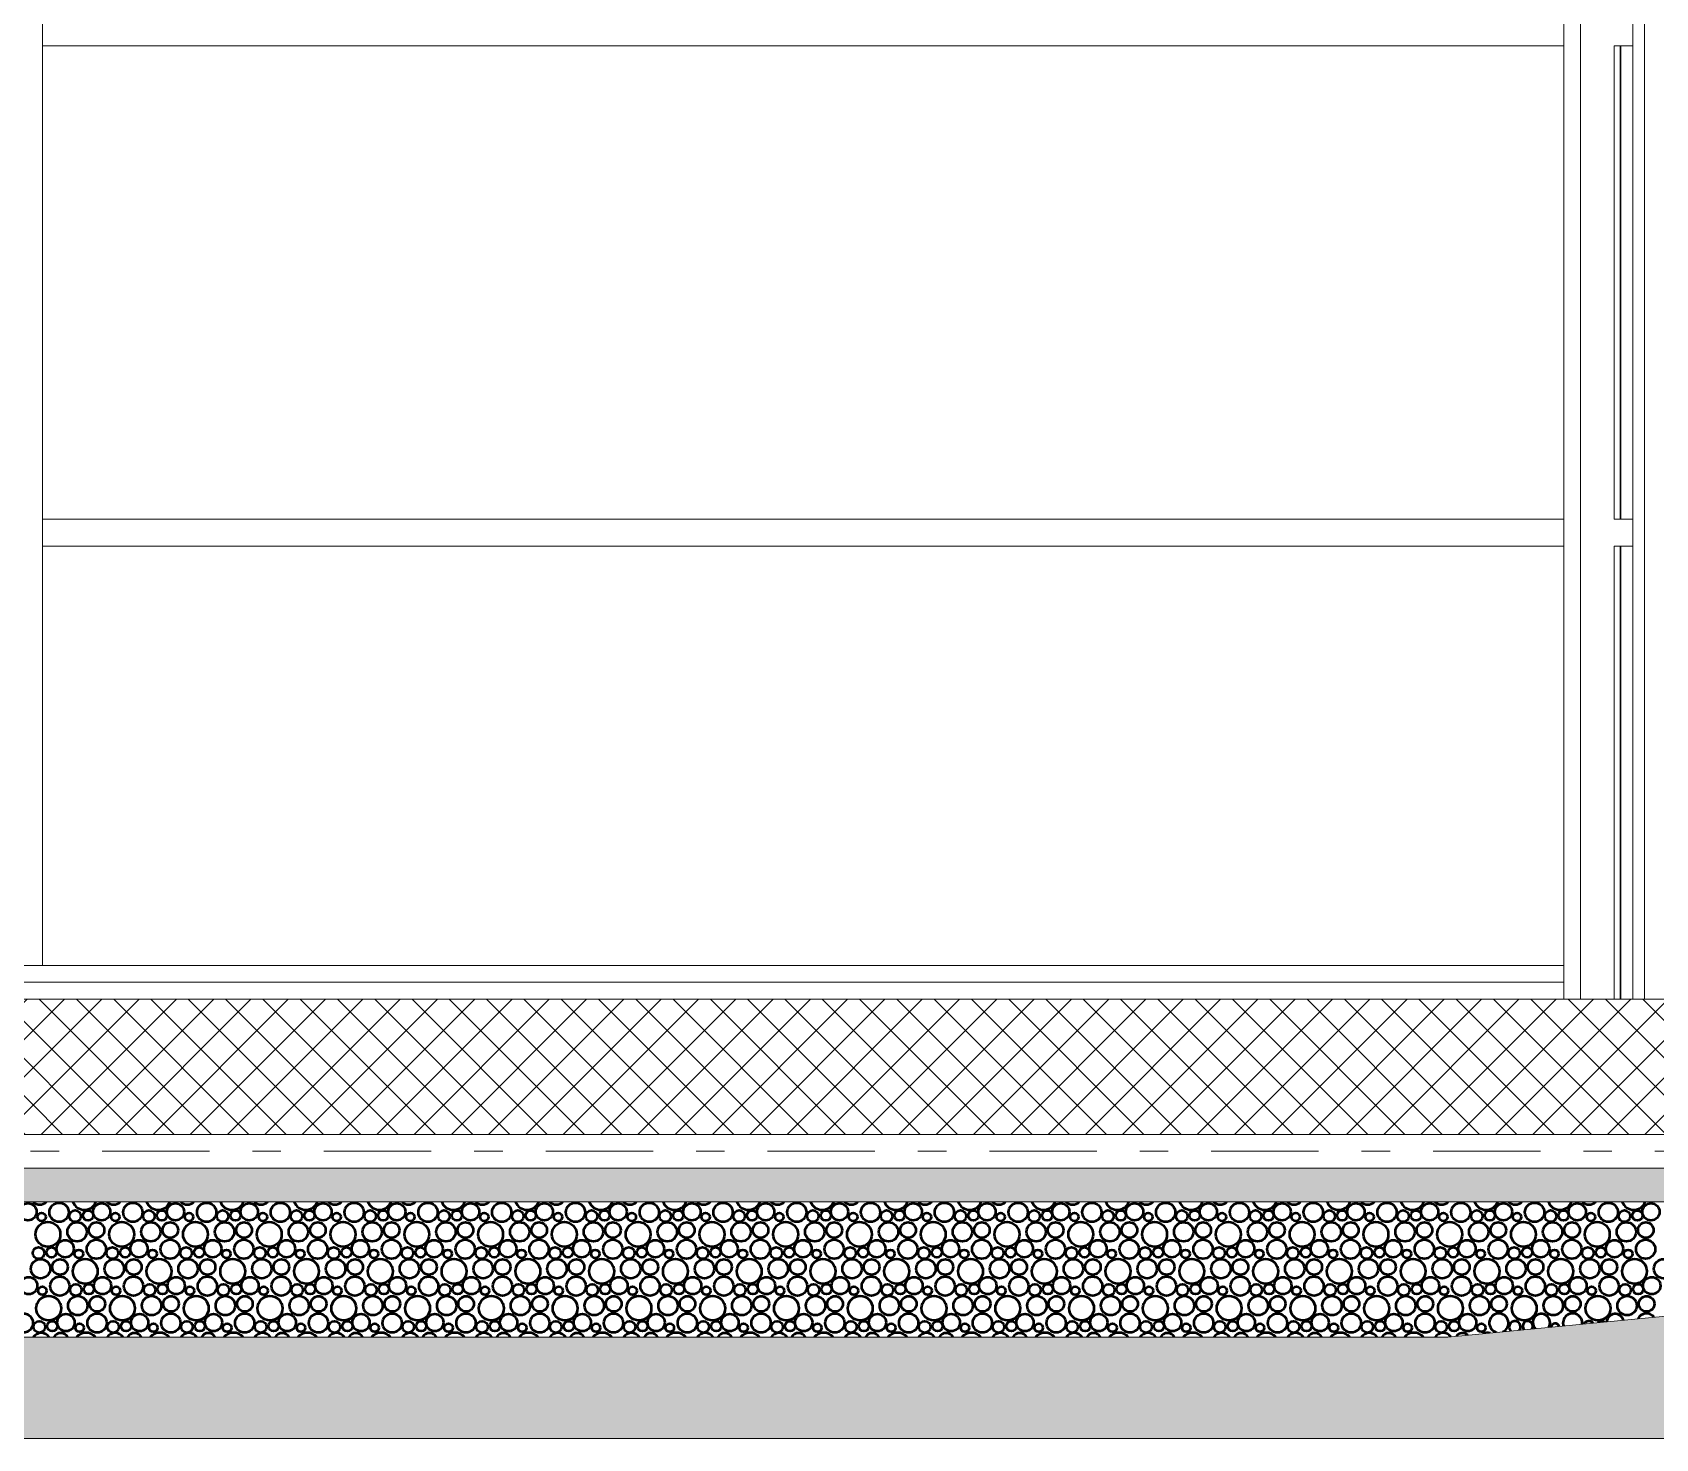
# Model space of a CAD drawing. Header units: millimetres. Extents: x 6658 to 67659, y -16872 to 26261.
# Drawn here: x 44342 to 49143, y -2200 to 1960 of the extents above; entities that cross this region are included whole.
import ezdxf

# ---------------------------------------------------------------- set-up
doc = ezdxf.new("R2010")
doc.units = ezdxf.units.MM
doc.header["$MEASUREMENT"] = 0
doc.linetypes.add('Double Dashed', pattern=[656.166644, 317.49999, -126.999993, 84.666667, -126.999993])
doc.linetypes.add('Wipeout_Contour', pattern=[1000, 0, -1000])
doc.layers.add('A - Prerjet', color=7, linetype='Continuous')
for name, color, linetype, lineweight in [('A - Prerjet_Pen_No__1', 7, 'Continuous', 5), ('A - Prerjet_Pen_No__101', 252, 'Continuous', 5), ('A - Prerjet_Pen_No__6', 5, 'Continuous', 5), ('A - Prerjet_Pen_No__7', 7, 'Continuous', 5)]:
    doc.layers.add(name, color=color, linetype=linetype, lineweight=lineweight)
for name, color, linetype, lineweight, true_color in [('A - Prerjet_Pen_No__102', 7, 'Continuous', 50, 0xcccccc), ('A - Prerjet_Pen_No__61', 7, 'Continuous', 5, 0x6a6a6a), ('A - Prerjet_Pen_No__82', 7, 'Continuous', 5, 0xaaaaaa)]:
    doc.layers.add(name, color=color, linetype=linetype, lineweight=lineweight, true_color=true_color)

# ---------------------------------------------------------------- blocks, each defined once
blk = doc.blocks.new('*X2')
at = {"layer": 'A - Prerjet_Pen_No__102', "color": 254, "linetype": 'Continuous', "lineweight": 50, "true_color": 0xcccccc}
for centre, radius in [((44328.7, -1529.3), 25.5), ((44369.1, -1544.5), 12.4), ((44420.8, -1530.6), 28.4), ((44468.2, -1542), 17.2), ((44506.5, -1539.9), 15), ((44546.9, -1529.3), 25.5), ((44587.3, -1544.5), 12.4), ((44639, -1530.6), 28.4), ((44686.4, -1542), 17.2), ((44724.7, -1539.9), 15), ((44765.1, -1529.3), 25.5), ((44805.5, -1544.5), 12.4), ((44857.2, -1530.6), 28.4), ((44904.6, -1542), 17.2), ((44942.9, -1539.9), 15), ((44983.3, -1529.3), 25.5), ((45023.8, -1544.5), 12.4), ((45075.4, -1530.6), 28.4), ((45122.9, -1542), 17.2), ((45161.1, -1539.9), 15), ((45201.6, -1529.3), 25.5), ((45242, -1544.5), 12.4), ((45293.7, -1530.6), 28.4), ((45341.1, -1542), 17.2), ((45379.4, -1539.9), 15), ((45419.8, -1529.3), 25.5), ((45460.2, -1544.5), 12.4), ((45511.9, -1530.6), 28.4), ((45559.3, -1542), 17.2), ((45597.6, -1539.9), 15), ((45638, -1529.3), 25.5), ((45678.4, -1544.5), 12.4), ((45730.1, -1530.6), 28.4), ((45777.5, -1542), 17.2), ((45815.8, -1539.9), 15), ((45856.2, -1529.3), 25.5), ((45896.7, -1544.5), 12.4), ((45948.3, -1530.6), 28.4), ((45995.8, -1542), 17.2), ((46034, -1539.9), 15), ((46074.5, -1529.3), 25.5), ((46114.9, -1544.5), 12.4), ((46166.6, -1530.6), 28.4), ((46214, -1542), 17.2), ((46252.3, -1539.9), 15), ((46292.7, -1529.3), 25.5), ((46333.1, -1544.5), 12.4), ((46384.8, -1530.6), 28.4), ((46432.2, -1542), 17.2), ((46470.5, -1539.9), 15), ((46510.9, -1529.3), 25.5), ((46551.3, -1544.5), 12.4), ((46603, -1530.6), 28.4), ((46650.4, -1542), 17.2), ((46688.7, -1539.9), 15), ((46729.1, -1529.3), 25.5), ((46769.6, -1544.5), 12.4), ((46821.2, -1530.6), 28.4), ((46868.6, -1542), 17.2), ((46906.9, -1539.9), 15), ((46947.4, -1529.3), 25.5), ((46987.8, -1544.5), 12.4), ((47039.5, -1530.6), 28.4), ((47086.9, -1542), 17.2), ((47125.2, -1539.9), 15), ((47165.6, -1529.3), 25.5), ((47206, -1544.5), 12.4), ((47257.7, -1530.6), 28.4), ((47305.1, -1542), 17.2), ((47343.4, -1539.9), 15), ((47383.8, -1529.3), 25.5), ((47424.2, -1544.5), 12.4), ((47475.9, -1530.6), 28.4), ((47523.3, -1542), 17.2), ((47561.6, -1539.9), 15), ((47602, -1529.3), 25.5), ((47642.5, -1544.5), 12.4), ((47694.1, -1530.6), 28.4), ((47741.5, -1542), 17.2), ((47779.8, -1539.9), 15), ((47820.3, -1529.3), 25.5), ((47860.7, -1544.5), 12.4), ((47912.4, -1530.6), 28.4), ((47959.8, -1542), 17.2), ((47998.1, -1539.9), 15), ((48038.5, -1529.3), 25.5), ((48078.9, -1544.5), 12.4), ((48130.6, -1530.6), 28.4), ((48178, -1542), 17.2), ((48216.3, -1539.9), 15), ((48256.7, -1529.3), 25.5), ((48297.1, -1544.5), 12.4), ((48348.8, -1530.6), 28.4), ((48396.2, -1542), 17.2), ((48434.5, -1539.9), 15), ((48474.9, -1529.3), 25.5), ((48515.4, -1544.5), 12.4), ((48567, -1530.6), 28.4), ((48614.4, -1542), 17.2), ((48652.7, -1539.9), 15), ((48693.2, -1529.3), 25.5), ((48733.6, -1544.5), 12.4), ((48785.3, -1530.6), 28.4), ((48832.7, -1542), 17.2), ((48871, -1539.9), 15), ((48911.4, -1529.3), 25.5), ((48951.8, -1544.5), 12.4), ((49003.5, -1530.6), 28.4), ((49050.9, -1542), 17.2), ((49089.2, -1539.9), 15), ((49129.6, -1529.3), 25.5), ((44387.8, -1595.9), 36.7), ((44474, -1588.5), 28.6), ((44531.6, -1583.2), 23), ((44606.1, -1595.9), 36.7), ((44692.2, -1588.5), 28.6), ((44749.8, -1583.2), 23), ((44824.3, -1595.9), 36.7), ((44910.4, -1588.5), 28.6), ((44968, -1583.2), 23), ((45042.5, -1595.9), 36.7), ((45128.6, -1588.5), 28.6), ((45186.3, -1583.2), 23), ((45260.7, -1595.9), 36.7), ((45346.9, -1588.5), 28.6), ((45404.5, -1583.2), 23), ((45479, -1595.9), 36.7), ((45565.1, -1588.5), 28.6), ((45622.7, -1583.2), 23), ((45697.2, -1595.9), 36.7), ((45783.3, -1588.5), 28.6), ((45840.9, -1583.2), 23), ((45915.4, -1595.9), 36.7), ((46001.5, -1588.5), 28.6), ((46059.2, -1583.2), 23), ((46133.6, -1595.9), 36.7), ((46219.8, -1588.5), 28.6), ((46277.4, -1583.2), 23), ((46351.9, -1595.9), 36.7), ((46438, -1588.5), 28.6), ((46495.6, -1583.2), 23), ((46570.1, -1595.9), 36.7), ((46656.2, -1588.5), 28.6), ((46713.8, -1583.2), 23), ((46788.3, -1595.9), 36.7), ((46874.4, -1588.5), 28.6), ((46932.1, -1583.2), 23), ((47006.5, -1595.9), 36.7), ((47092.7, -1588.5), 28.6), ((47150.3, -1583.2), 23), ((47224.8, -1595.9), 36.7), ((47310.9, -1588.5), 28.6), ((47368.5, -1583.2), 23), ((47443, -1595.9), 36.7), ((47529.1, -1588.5), 28.6), ((47586.7, -1583.2), 23), ((47661.2, -1595.9), 36.7), ((47747.3, -1588.5), 28.6), ((47805, -1583.2), 23), ((47879.4, -1595.9), 36.7), ((47965.6, -1588.5), 28.6), ((48023.2, -1583.2), 23), ((48097.7, -1595.9), 36.7), ((48183.8, -1588.5), 28.6), ((48241.4, -1583.2), 23), ((48315.9, -1595.9), 36.7), ((48402, -1588.5), 28.6), ((48459.6, -1583.2), 23), ((48534.1, -1595.9), 36.7), ((48620.2, -1588.5), 28.6), ((48677.9, -1583.2), 23), ((48752.3, -1595.9), 36.7), ((48838.5, -1588.5), 28.6), ((48896.1, -1583.2), 23), ((48970.6, -1595.9), 36.7), ((49056.7, -1588.5), 28.6), ((49114.3, -1583.2), 23), ((44438.9, -1638.5), 25.5), ((44531, -1639.8), 28.4), ((44657.1, -1638.5), 25.5), ((44749.2, -1639.8), 28.4), ((44875.3, -1638.5), 25.5), ((44967.4, -1639.8), 28.4), ((45093.6, -1638.5), 25.5), ((45185.7, -1639.8), 28.4), ((45311.8, -1638.5), 25.5), ((45403.9, -1639.8), 28.4), ((45530, -1638.5), 25.5), ((45622.1, -1639.8), 28.4), ((45748.2, -1638.5), 25.5), ((45840.3, -1639.8), 28.4), ((45966.5, -1638.5), 25.5), ((46058.6, -1639.8), 28.4), ((46184.7, -1638.5), 25.5), ((46276.8, -1639.8), 28.4), ((46402.9, -1638.5), 25.5), ((46495, -1639.8), 28.4), ((46621.1, -1638.5), 25.5), ((46713.2, -1639.8), 28.4), ((46839.4, -1638.5), 25.5), ((46931.5, -1639.8), 28.4), ((47057.6, -1638.5), 25.5), ((47149.7, -1639.8), 28.4), ((47275.8, -1638.5), 25.5), ((47367.9, -1639.8), 28.4), ((47494, -1638.5), 25.5), ((47586.1, -1639.8), 28.4), ((47712.3, -1638.5), 25.5), ((47804.4, -1639.8), 28.4), ((47930.5, -1638.5), 25.5), ((48022.6, -1639.8), 28.4), ((48148.7, -1638.5), 25.5), ((48240.8, -1639.8), 28.4), ((48366.9, -1638.5), 25.5), ((48459, -1639.8), 28.4), ((48585.2, -1638.5), 25.5), ((48677.3, -1639.8), 28.4), ((48803.4, -1638.5), 25.5), ((48895.5, -1639.8), 28.4), ((49021.6, -1638.5), 25.5), ((49113.7, -1639.8), 28.4), ((44366, -1697.6), 28.6), ((44360.2, -1651.2), 17.2), ((44398.5, -1649.1), 15), ((44423.6, -1692.4), 23), ((44498.1, -1705.1), 36.7), ((44479.3, -1653.7), 12.4), ((44584.2, -1697.6), 28.6), ((44578.4, -1651.2), 17.2), ((44616.7, -1649.1), 15), ((44641.8, -1692.4), 23), ((44716.3, -1705.1), 36.7), ((44697.5, -1653.7), 12.4), ((44802.4, -1697.6), 28.6), ((44796.6, -1651.2), 17.2), ((44834.9, -1649.1), 15), ((44860, -1692.4), 23), ((44934.5, -1705.1), 36.7), ((44915.8, -1653.7), 12.4), ((45020.6, -1697.6), 28.6), ((45014.9, -1651.2), 17.2), ((45053.1, -1649.1), 15), ((45078.3, -1692.4), 23), ((45152.7, -1705.1), 36.7), ((45134, -1653.7), 12.4), ((45238.9, -1697.6), 28.6), ((45233.1, -1651.2), 17.2), ((45271.4, -1649.1), 15), ((45296.5, -1692.4), 23), ((45371, -1705.1), 36.7), ((45352.2, -1653.7), 12.4), ((45457.1, -1697.6), 28.6), ((45451.3, -1651.2), 17.2), ((45489.6, -1649.1), 15), ((45514.7, -1692.4), 23), ((45589.2, -1705.1), 36.7), ((45570.4, -1653.7), 12.4), ((45675.3, -1697.6), 28.6), ((45669.5, -1651.2), 17.2), ((45707.8, -1649.1), 15), ((45732.9, -1692.4), 23), ((45807.4, -1705.1), 36.7), ((45788.7, -1653.7), 12.4), ((45893.5, -1697.6), 28.6), ((45887.8, -1651.2), 17.2), ((45926, -1649.1), 15), ((45951.2, -1692.4), 23), ((46025.6, -1705.1), 36.7), ((46006.9, -1653.7), 12.4), ((46111.8, -1697.6), 28.6), ((46106, -1651.2), 17.2), ((46144.3, -1649.1), 15), ((46169.4, -1692.4), 23), ((46243.9, -1705.1), 36.7), ((46225.1, -1653.7), 12.4), ((46330, -1697.6), 28.6), ((46324.2, -1651.2), 17.2), ((46362.5, -1649.1), 15), ((46387.6, -1692.4), 23), ((46462.1, -1705.1), 36.7), ((46443.3, -1653.7), 12.4), ((46548.2, -1697.6), 28.6), ((46542.4, -1651.2), 17.2), ((46580.7, -1649.1), 15), ((46605.8, -1692.4), 23), ((46680.3, -1705.1), 36.7), ((46661.6, -1653.7), 12.4), ((46766.4, -1697.6), 28.6), ((46760.6, -1651.2), 17.2), ((46798.9, -1649.1), 15), ((46824.1, -1692.4), 23), ((46898.5, -1705.1), 36.7), ((46879.8, -1653.7), 12.4), ((46984.7, -1697.6), 28.6), ((46978.9, -1651.2), 17.2), ((47017.2, -1649.1), 15), ((47042.3, -1692.4), 23), ((47116.8, -1705.1), 36.7), ((47098, -1653.7), 12.4), ((47202.9, -1697.6), 28.6), ((47197.1, -1651.2), 17.2), ((47235.4, -1649.1), 15), ((47260.5, -1692.4), 23), ((47335, -1705.1), 36.7), ((47316.2, -1653.7), 12.4), ((47421.1, -1697.6), 28.6), ((47415.3, -1651.2), 17.2), ((47453.6, -1649.1), 15), ((47478.7, -1692.4), 23), ((47553.2, -1705.1), 36.7), ((47534.5, -1653.7), 12.4), ((47639.3, -1697.6), 28.6), ((47633.5, -1651.2), 17.2), ((47671.8, -1649.1), 15), ((47697, -1692.4), 23), ((47771.4, -1705.1), 36.7), ((47752.7, -1653.7), 12.4), ((47857.6, -1697.6), 28.6), ((47851.8, -1651.2), 17.2), ((47890.1, -1649.1), 15), ((47915.2, -1692.4), 23), ((47989.7, -1705.1), 36.7), ((47970.9, -1653.7), 12.4), ((48075.8, -1697.6), 28.6), ((48070, -1651.2), 17.2), ((48108.3, -1649.1), 15), ((48133.4, -1692.4), 23), ((48207.9, -1705.1), 36.7), ((48189.1, -1653.7), 12.4), ((48294, -1697.6), 28.6), ((48288.2, -1651.2), 17.2), ((48326.5, -1649.1), 15), ((48351.6, -1692.4), 23), ((48426.1, -1705.1), 36.7), ((48407.4, -1653.7), 12.4), ((48512.2, -1697.6), 28.6), ((48506.4, -1651.2), 17.2), ((48544.7, -1649.1), 15), ((48569.9, -1692.4), 23), ((48644.3, -1705.1), 36.7), ((48625.6, -1653.7), 12.4), ((48730.5, -1697.6), 28.6), ((48724.7, -1651.2), 17.2), ((48763, -1649.1), 15), ((48788.1, -1692.4), 23), ((48862.6, -1705.1), 36.7), ((48843.8, -1653.7), 12.4), ((48948.7, -1697.6), 28.6), ((48942.9, -1651.2), 17.2), ((48981.2, -1649.1), 15), ((49006.3, -1692.4), 23), ((49080.8, -1705.1), 36.7), ((49062, -1653.7), 12.4), ((49166.9, -1697.6), 28.6), ((44330.9, -1747.7), 25.5), ((44423, -1749), 28.4), ((44549.1, -1747.7), 25.5), ((44641.2, -1749), 28.4), ((44767.3, -1747.7), 25.5), ((44859.4, -1749), 28.4), ((44985.6, -1747.7), 25.5), ((45077.7, -1749), 28.4), ((45203.8, -1747.7), 25.5), ((45295.9, -1749), 28.4), ((45422, -1747.7), 25.5), ((45514.1, -1749), 28.4), ((45640.2, -1747.7), 25.5), ((45732.3, -1749), 28.4), ((45858.5, -1747.7), 25.5), ((45950.6, -1749), 28.4), ((46076.7, -1747.7), 25.5), ((46168.8, -1749), 28.4), ((46294.9, -1747.7), 25.5), ((46387, -1749), 28.4), ((46513.1, -1747.7), 25.5), ((46605.2, -1749), 28.4), ((46731.4, -1747.7), 25.5), ((46823.5, -1749), 28.4), ((46949.6, -1747.7), 25.5), ((47041.7, -1749), 28.4), ((47167.8, -1747.7), 25.5), ((47259.9, -1749), 28.4), ((47386, -1747.7), 25.5), ((47478.1, -1749), 28.4), ((47604.3, -1747.7), 25.5), ((47696.4, -1749), 28.4), ((47822.5, -1747.7), 25.5), ((47914.6, -1749), 28.4), ((48040.7, -1747.7), 25.5), ((48132.8, -1749), 28.4), ((48258.9, -1747.7), 25.5), ((48351, -1749), 28.4), ((48477.2, -1747.7), 25.5), ((48569.3, -1749), 28.4), ((48695.4, -1747.7), 25.5), ((48787.5, -1749), 28.4), ((48913.6, -1747.7), 25.5), ((49005.7, -1749), 28.4), ((49131.8, -1747.7), 25.5), ((44371.3, -1762.9), 12.4), ((44470.4, -1760.4), 17.2), ((44508.7, -1758.3), 15), ((44589.5, -1762.9), 12.4), ((44688.6, -1760.4), 17.2), ((44726.9, -1758.3), 15), ((44807.8, -1762.9), 12.4), ((44906.9, -1760.4), 17.2), ((44945.1, -1758.3), 15), ((45026, -1762.9), 12.4), ((45125.1, -1760.4), 17.2), ((45163.4, -1758.3), 15), ((45244.2, -1762.9), 12.4), ((45343.3, -1760.4), 17.2), ((45381.6, -1758.3), 15), ((45462.4, -1762.9), 12.4), ((45561.5, -1760.4), 17.2), ((45599.8, -1758.3), 15), ((45680.7, -1762.9), 12.4), ((45779.8, -1760.4), 17.2), ((45818, -1758.3), 15), ((45898.9, -1762.9), 12.4), ((45998, -1760.4), 17.2), ((46036.3, -1758.3), 15), ((46117.1, -1762.9), 12.4), ((46216.2, -1760.4), 17.2), ((46254.5, -1758.3), 15), ((46335.3, -1762.9), 12.4), ((46434.4, -1760.4), 17.2), ((46472.7, -1758.3), 15), ((46553.6, -1762.9), 12.4), ((46652.6, -1760.4), 17.2), ((46690.9, -1758.3), 15), ((46771.8, -1762.9), 12.4), ((46870.9, -1760.4), 17.2), ((46909.2, -1758.3), 15), ((46990, -1762.9), 12.4), ((47089.1, -1760.4), 17.2), ((47127.4, -1758.3), 15), ((47208.2, -1762.9), 12.4), ((47307.3, -1760.4), 17.2), ((47345.6, -1758.3), 15), ((47426.5, -1762.9), 12.4), ((47525.5, -1760.4), 17.2), ((47563.8, -1758.3), 15), ((47644.7, -1762.9), 12.4), ((47743.8, -1760.4), 17.2), ((47782.1, -1758.3), 15), ((47862.9, -1762.9), 12.4), ((47962, -1760.4), 17.2), ((48000.3, -1758.3), 15), ((48081.1, -1762.9), 12.4), ((48180.2, -1760.4), 17.2), ((48218.5, -1758.3), 15), ((48299.4, -1762.9), 12.4), ((48398.4, -1760.4), 17.2), ((48436.7, -1758.3), 15), ((48517.6, -1762.9), 12.4), ((48616.7, -1760.4), 17.2), ((48655, -1758.3), 15), ((48735.8, -1762.9), 12.4), ((48834.9, -1760.4), 17.2), ((48873.2, -1758.3), 15), ((48954, -1762.9), 12.4), ((49053.1, -1760.4), 17.2), ((49091.4, -1758.3), 15), ((44390.1, -1814.3), 36.7), ((44476.2, -1806.8), 28.6), ((44533.8, -1801.6), 23), ((44608.3, -1814.3), 36.7), ((44694.4, -1806.8), 28.6), ((44752, -1801.6), 23), ((44826.5, -1814.3), 36.7), ((44912.6, -1806.8), 28.6), ((44970.3, -1801.6), 23), ((45044.7, -1814.3), 36.7), ((45130.9, -1806.8), 28.6), ((45188.5, -1801.6), 23), ((45263, -1814.3), 36.7), ((45349.1, -1806.8), 28.6), ((45406.7, -1801.6), 23), ((45481.2, -1814.3), 36.7), ((45567.3, -1806.8), 28.6), ((45624.9, -1801.6), 23), ((45699.4, -1814.3), 36.7), ((45785.5, -1806.8), 28.6), ((45843.2, -1801.6), 23), ((45917.6, -1814.3), 36.7), ((46003.8, -1806.8), 28.6), ((46061.4, -1801.6), 23), ((46135.9, -1814.3), 36.7), ((46222, -1806.8), 28.6), ((46279.6, -1801.6), 23), ((46354.1, -1814.3), 36.7), ((46440.2, -1806.8), 28.6), ((46497.8, -1801.6), 23), ((46572.3, -1814.3), 36.7), ((46658.4, -1806.8), 28.6), ((46716.1, -1801.6), 23), ((46790.5, -1814.3), 36.7), ((46876.7, -1806.8), 28.6), ((46934.3, -1801.6), 23), ((47008.8, -1814.3), 36.7), ((47094.9, -1806.8), 28.6), ((47152.5, -1801.6), 23), ((47227, -1814.3), 36.7), ((47313.1, -1806.8), 28.6), ((47370.7, -1801.6), 23), ((47445.2, -1814.3), 36.7), ((47531.3, -1806.8), 28.6), ((47589, -1801.6), 23), ((47663.4, -1814.3), 36.7), ((47749.6, -1806.8), 28.6), ((47807.2, -1801.6), 23), ((47881.7, -1814.3), 36.7), ((47967.8, -1806.8), 28.6), ((48025.4, -1801.6), 23), ((48099.9, -1814.3), 36.7), ((48186, -1806.8), 28.6), ((48243.6, -1801.6), 23), ((48318.1, -1814.3), 36.7), ((48404.2, -1806.8), 28.6), ((48461.9, -1801.6), 23), ((48536.3, -1814.3), 36.7), ((48622.5, -1806.8), 28.6), ((48680.1, -1801.6), 23), ((48754.6, -1814.3), 36.7), ((48840.7, -1806.8), 28.6), ((48898.3, -1801.6), 23), ((48972.8, -1814.3), 36.7), ((49058.9, -1806.8), 28.6), ((49116.5, -1801.6), 23), ((44315, -1858.2), 28.4), ((44362.4, -1869.6), 17.2), ((44400.7, -1867.5), 15), ((44441.1, -1856.9), 25.5), ((44481.5, -1872.1), 12.4), ((44533.2, -1858.2), 28.4), ((44580.6, -1869.6), 17.2), ((44618.9, -1867.5), 15), ((44659.3, -1856.9), 25.5), ((44699.8, -1872.1), 12.4), ((44751.4, -1858.2), 28.4), ((44798.9, -1869.6), 17.2), ((44837.1, -1867.5), 15), ((44877.6, -1856.9), 25.5), ((44918, -1872.1), 12.4), ((44969.7, -1858.2), 28.4), ((45017.1, -1869.6), 17.2), ((45055.4, -1867.5), 15), ((45095.8, -1856.9), 25.5), ((45136.2, -1872.1), 12.4), ((45187.9, -1858.2), 28.4), ((45235.3, -1869.6), 17.2), ((45273.6, -1867.5), 15), ((45314, -1856.9), 25.5), ((45354.4, -1872.1), 12.4), ((45406.1, -1858.2), 28.4), ((45453.5, -1869.6), 17.2), ((45491.8, -1867.5), 15), ((45532.2, -1856.9), 25.5), ((45572.7, -1872.1), 12.4), ((45624.3, -1858.2), 28.4), ((45671.8, -1869.6), 17.2), ((45710, -1867.5), 15), ((45750.5, -1856.9), 25.5), ((45790.9, -1872.1), 12.4), ((45842.6, -1858.2), 28.4), ((45890, -1869.6), 17.2), ((45928.3, -1867.5), 15), ((45968.7, -1856.9), 25.5), ((46009.1, -1872.1), 12.4), ((46060.8, -1858.2), 28.4), ((46108.2, -1869.6), 17.2), ((46146.5, -1867.5), 15), ((46186.9, -1856.9), 25.5), ((46227.3, -1872.1), 12.4), ((46279, -1858.2), 28.4), ((46326.4, -1869.6), 17.2), ((46364.7, -1867.5), 15), ((46405.1, -1856.9), 25.5), ((46445.6, -1872.1), 12.4), ((46497.2, -1858.2), 28.4), ((46544.6, -1869.6), 17.2), ((46582.9, -1867.5), 15), ((46623.4, -1856.9), 25.5), ((46663.8, -1872.1), 12.4), ((46715.5, -1858.2), 28.4), ((46762.9, -1869.6), 17.2), ((46801.2, -1867.5), 15), ((46841.6, -1856.9), 25.5), ((46882, -1872.1), 12.4), ((46933.7, -1858.2), 28.4), ((46981.1, -1869.6), 17.2), ((47019.4, -1867.5), 15), ((47059.8, -1856.9), 25.5), ((47100.2, -1872.1), 12.4), ((47151.9, -1858.2), 28.4), ((47199.3, -1869.6), 17.2), ((47237.6, -1867.5), 15), ((47278, -1856.9), 25.5), ((47318.5, -1872.1), 12.4), ((47370.1, -1858.2), 28.4), ((47417.5, -1869.6), 17.2), ((47455.8, -1867.5), 15), ((47496.3, -1856.9), 25.5), ((47536.7, -1872.1), 12.4), ((47588.4, -1858.2), 28.4), ((47635.8, -1869.6), 17.2), ((47674.1, -1867.5), 15), ((47714.5, -1856.9), 25.5), ((47754.9, -1872.1), 12.4), ((47806.6, -1858.2), 28.4), ((47854, -1869.6), 17.2), ((47892.3, -1867.5), 15), ((47932.7, -1856.9), 25.5), ((47973.1, -1872.1), 12.4), ((48024.8, -1858.2), 28.4), ((48072.2, -1869.6), 17.2), ((48110.5, -1867.5), 15), ((48150.9, -1856.9), 25.5), ((48191.4, -1872.1), 12.4), ((48243, -1858.2), 28.4), ((48290.4, -1869.6), 17.2), ((48328.7, -1867.5), 15), ((48369.2, -1856.9), 25.5), ((48409.6, -1872.1), 12.4), ((48461.3, -1858.2), 28.4), ((48508.7, -1869.6), 17.2), ((48547, -1867.5), 15), ((48587.4, -1856.9), 25.5), ((48627.8, -1872.1), 12.4)]:
    blk.add_circle(centre, radius, dxfattribs=at)
for centre, radius, start, end in [((44363.8, -1479.3), 28.6, 226.4535, 313.5465), ((44495.8, -1486.7), 36.7, 201.1845, 338.8155), ((44582, -1479.3), 28.6, 226.4535, 313.5465), ((44714.1, -1486.7), 36.7, 201.1845, 338.8155), ((44800.2, -1479.3), 28.6, 226.4535, 313.5465), ((44932.3, -1486.7), 36.7, 201.1845, 338.8155), ((45018.4, -1479.3), 28.6, 226.4535, 313.5465), ((45150.5, -1486.7), 36.7, 201.1845, 338.8155), ((45236.6, -1479.3), 28.6, 226.4535, 313.5465), ((45368.7, -1486.7), 36.7, 201.1845, 338.8155), ((45454.9, -1479.3), 28.6, 226.4535, 313.5465), ((45587, -1486.7), 36.7, 201.1845, 338.8155), ((45673.1, -1479.3), 28.6, 226.4535, 313.5465), ((45805.2, -1486.7), 36.7, 201.1845, 338.8155), ((45891.3, -1479.3), 28.6, 226.4535, 313.5465), ((46023.4, -1486.7), 36.7, 201.1845, 338.8155), ((46109.5, -1479.3), 28.6, 226.4535, 313.5465), ((46241.6, -1486.7), 36.7, 201.1845, 338.8155), ((46327.8, -1479.3), 28.6, 226.4535, 313.5465), ((46459.9, -1486.7), 36.7, 201.1845, 338.8155), ((46546, -1479.3), 28.6, 226.4535, 313.5465), ((46678.1, -1486.7), 36.7, 201.1845, 338.8155), ((46764.2, -1479.3), 28.6, 226.4535, 313.5465), ((46896.3, -1486.7), 36.7, 201.1845, 338.8155), ((46982.4, -1479.3), 28.6, 226.4535, 313.5465), ((47114.5, -1486.7), 36.7, 201.1845, 338.8155), ((47200.7, -1479.3), 28.6, 226.4535, 313.5465), ((47332.8, -1486.7), 36.7, 201.1845, 338.8155), ((47418.9, -1479.3), 28.6, 226.4535, 313.5465), ((47551, -1486.7), 36.7, 201.1845, 338.8155), ((47637.1, -1479.3), 28.6, 226.4535, 313.5465), ((47769.2, -1486.7), 36.7, 201.1845, 338.8155), ((47855.3, -1479.3), 28.6, 226.4535, 313.5465), ((47987.4, -1486.7), 36.7, 201.1845, 338.8155), ((48073.6, -1479.3), 28.6, 226.4535, 313.5465), ((48205.7, -1486.7), 36.7, 201.1845, 338.8155), ((48291.8, -1479.3), 28.6, 226.4535, 313.5465), ((48423.9, -1486.7), 36.7, 201.1845, 338.8155), ((48510, -1479.3), 28.6, 226.4535, 313.5465), ((48642.1, -1486.7), 36.7, 201.1845, 338.8155), ((48728.2, -1479.3), 28.6, 226.4535, 313.5465), ((48860.3, -1486.7), 36.7, 201.1845, 338.8155), ((48946.5, -1479.3), 28.6, 226.4535, 313.5465), ((49078.6, -1486.7), 36.7, 201.1845, 338.8155), ((48679.5, -1858.2), 28.4, 292.1091, 258.8976), ((48726.9, -1869.6), 17.2, 324.5541, 226.4527), ((48765.2, -1867.5), 15, 325.4204, 225.5864), ((48805.6, -1856.9), 25.5, 325.5386, 225.4682), ((48846, -1872.1), 12.4, 17.886, 173.1208), ((48897.7, -1858.2), 28.4, 352.7363, 198.2705), ((48945.1, -1869.6), 17.2, 39.8865, 151.1203), ((48983.4, -1867.5), 15, 53.8559, 137.1509), ((49023.8, -1856.9), 25.5, 15.723, 175.2837), ((49115.9, -1858.2), 28.4, 36.5889, 154.4179), ((44368.2, -1916), 28.6, 34.0917, 145.9083), ((44425.8, -1910.8), 23, 27.8564, 152.1436), ((44500.3, -1923.5), 36.7, 39.8179, 140.1821), ((44586.4, -1916), 28.6, 34.0917, 145.9083), ((44644, -1910.8), 23, 27.8564, 152.1436), ((44718.5, -1923.5), 36.7, 39.8179, 140.1821), ((44804.6, -1916), 28.6, 34.0917, 145.9083), ((44862.3, -1910.8), 23, 27.8564, 152.1436), ((44936.7, -1923.5), 36.7, 39.8179, 140.1821), ((45022.9, -1916), 28.6, 34.0917, 145.9083), ((45080.5, -1910.8), 23, 27.8564, 152.1436), ((45155, -1923.5), 36.7, 39.8179, 140.1821), ((45241.1, -1916), 28.6, 34.0917, 145.9083), ((45298.7, -1910.8), 23, 27.8564, 152.1436), ((45373.2, -1923.5), 36.7, 39.8179, 140.1821), ((45459.3, -1916), 28.6, 34.0917, 145.9083), ((45516.9, -1910.8), 23, 27.8564, 152.1436), ((45591.4, -1923.5), 36.7, 39.8179, 140.1821), ((45677.5, -1916), 28.6, 34.0917, 145.9083), ((45735.2, -1910.8), 23, 27.8564, 152.1436), ((45809.6, -1923.5), 36.7, 39.8179, 140.1821), ((45895.8, -1916), 28.6, 34.0917, 145.9083), ((45953.4, -1910.8), 23, 27.8564, 152.1436), ((46027.9, -1923.5), 36.7, 39.8179, 140.1821), ((46114, -1916), 28.6, 34.0917, 145.9083), ((46171.6, -1910.8), 23, 27.8564, 152.1436), ((46246.1, -1923.5), 36.7, 39.8179, 140.1821), ((46332.2, -1916), 28.6, 34.0917, 145.9083), ((46389.8, -1910.8), 23, 27.8564, 152.1436), ((46464.3, -1923.5), 36.7, 39.8179, 140.1821), ((46550.4, -1916), 28.6, 34.0917, 145.9083), ((46608.1, -1910.8), 23, 27.8564, 152.1436), ((46682.5, -1923.5), 36.7, 39.8179, 140.1821), ((46768.7, -1916), 28.6, 34.0917, 145.9083), ((46826.3, -1910.8), 23, 27.8564, 152.1436), ((46900.8, -1923.5), 36.7, 39.8179, 140.1821), ((46986.9, -1916), 28.6, 34.0917, 145.9083), ((47044.5, -1910.8), 23, 27.8564, 152.1436), ((47119, -1923.5), 36.7, 39.8179, 140.1821), ((47205.1, -1916), 28.6, 34.0917, 145.9083), ((47262.7, -1910.8), 23, 27.8564, 152.1436), ((47337.2, -1923.5), 36.7, 39.8179, 140.1821), ((47423.3, -1916), 28.6, 34.0917, 145.9083), ((47481, -1910.8), 23, 27.8564, 152.1436), ((47555.4, -1923.5), 36.7, 39.8179, 140.1821), ((47641.6, -1916), 28.6, 34.0917, 145.9083), ((47699.2, -1910.8), 23, 27.8564, 152.1436), ((47773.7, -1923.5), 36.7, 39.8179, 140.1821), ((47859.8, -1916), 28.6, 34.0917, 145.9083), ((47917.4, -1910.8), 23, 27.8564, 152.1436), ((47991.9, -1923.5), 36.7, 39.8179, 140.1821), ((48078, -1916), 28.6, 34.0917, 145.9083), ((48135.6, -1910.8), 23, 27.8564, 152.1436), ((48210.1, -1923.5), 36.7, 39.8179, 140.1821), ((48296.2, -1916), 28.6, 34.0917, 145.9083), ((48353.9, -1910.8), 23, 27.8564, 152.1436), ((48428.3, -1923.5), 36.7, 39.8179, 140.1821), ((48514.5, -1916), 28.6, 36.1198, 145.9083), ((48572.1, -1910.8), 23, 45.6482, 145.3586), ((48646.6, -1923.5), 36.7, 76.3061, 114.7007)]:
    blk.add_arc(centre, radius, start, end, dxfattribs=at)
blk = doc.blocks.new('Fill_1', base_point=(0, 0))
at = {"layer": 'A - Prerjet_Pen_No__82', "color": 253, "linetype": 'Continuous', "lineweight": 5, "true_color": 0xaaaaaa, "flags": 128}
blk.add_lwpolyline([(10929.6, -1300), (11129.6, -1900), (48529, -1900), (58927.1, -898.2), (59888.4, -350), (60088.4, -350), (60088.4, -50), (58867.1, -50), (58888.7, -500), (50114, -1345.4), (49964.7, -1500), (11739.7, -1500), (11739.7, -1300)], close=True, dxfattribs=at)
at = {"layer": 'A - Prerjet_Pen_No__102', "color": 254, "linetype": 'Continuous', "lineweight": 50, "true_color": 0xcccccc}
blk.add_blockref('*X2', (0, 0), dxfattribs=at)

msp = doc.modelspace()

# ---------------------------------------------------------------- linework, layer by layer
at = {"layer": 'A - Prerjet_Pen_No__7', "color": 7, "linetype": 'Continuous', "lineweight": 5}
for p, q in [((49110.8, 2000), (49110.8, 1920)), ((49110.8, 1920), (49110.8, 520)), ((49110.8, 520), (49110.8, 440))]:
    msp.add_line(p, q, dxfattribs=at)

# ---------------------------------------------------------------- block references
at = {"layer": 'A - Prerjet_Pen_No__102', "color": 254, "linetype": 'Continuous', "lineweight": 50, "true_color": 0xcccccc}
msp.add_blockref('Fill_1', (0, 0), dxfattribs=at)

# ---------------------------------------------------------------- wipeouts: each hides what was drawn before it
at = {"color": 254, "linetype": 'Wipeout_Contour', "lineweight": 0, "ltscale": 186573.880204}
msp.add_wipeout([(48872.2, 1920), (44372.2, 1920), (44372.2, 520), (48872.2, 520)], dxfattribs=at).dxf.layer = 'A - Prerjet'
at = {"color": 254, "linetype": 'Wipeout_Contour', "lineweight": 0, "ltscale": 196236.807127}
msp.add_wipeout([(49038.2, 520), (49039.8, 520), (49039.8, 1920), (49038.2, 1920)], dxfattribs=at).dxf.layer = 'A - Prerjet'

# ---------------------------------------------------------------- next in the draw order: wipeouts: each hides what was drawn before it
at = {"color": 254, "linetype": 'Wipeout_Contour', "lineweight": 0, "ltscale": 196199.018424}
msp.add_wipeout([(49020.9, 520), (49038.2, 520), (49038.2, 1920), (49020.9, 1920)], dxfattribs=at).dxf.layer = 'A - Prerjet'
at = {"color": 254, "linetype": 'Wipeout_Contour', "lineweight": 0, "ltscale": 331665.779051}
msp.add_wipeout([(10729.6, -2200), (60088.4, -2200), (60088.4, -350), (59888.4, -350), (58927.1, -898.2), (48529, -1900), (11129.6, -1900), (10929.6, -1300), (10729.6, -1300)], dxfattribs=at).dxf.layer = 'A - Prerjet'

# ---------------------------------------------------------------- next in the draw order: hatches: boundary and pattern name
at = {"layer": 'A - Prerjet_Pen_No__102', "linetype": 'Continuous', "lineweight": 50, "true_color": 0xcccccc}
h = msp.add_hatch(dxfattribs=at)
h.set_pattern_fill('Earth', color=254, style=0, pattern_type=2)
h.set_pattern_definition([(45, (0, 0), (-165.463, 165.463), []), (45, (-55.15, 55.15), (-330.926, 330.926), []), (45, (-110.3, 110.3), (-330.926, 330.926), []), (135, (-165.46, 165.46), (55.15433, 55.15433), [234, -234])])
h.paths.add_polyline_path([(10729.6, -2200), (60088.4, -2200), (60088.4, -350), (59888.4, -350), (58927.1, -898.2), (48529, -1900), (11129.6, -1900), (10929.6, -1300), (10729.6, -1300)])

# ---------------------------------------------------------------- next in the draw order: linework, layer by layer
at = {"layer": 'A - Prerjet_Pen_No__82', "color": 253, "linetype": 'Continuous', "lineweight": 5, "true_color": 0xaaaaaa, "flags": 128}
msp.add_lwpolyline([(10729.6, -2200), (60088.4, -2200), (60088.4, -350), (59888.4, -350), (58927.1, -898.2), (48529, -1900), (11129.6, -1900), (10929.6, -1300), (10729.6, -1300)], close=True, dxfattribs=at)

# ---------------------------------------------------------------- next in the draw order: wipeouts: each hides what was drawn before it
at = {"color": 254, "linetype": 'Wipeout_Contour', "lineweight": 0, "ltscale": 196240.056754}
msp.add_wipeout([(49039.8, 520), (49039.9, 520), (49039.9, 1920), (49039.8, 1920)], dxfattribs=at).dxf.layer = 'A - Prerjet'

# ---------------------------------------------------------------- next in the draw order: wipeouts: each hides what was drawn before it
at = {"color": 254, "linetype": 'Wipeout_Contour', "lineweight": 0, "ltscale": 196311.96665}
msp.add_wipeout([(49075.8, 1920), (49039.9, 1920), (49039.9, 520), (49075.8, 520)], dxfattribs=at).dxf.layer = 'A - Prerjet'
at = {"color": 254, "linetype": 'Wipeout_Contour', "lineweight": 0, "ltscale": 341317.680381}
msp.add_wipeout([(50114, -1345.4), (58888.7, -500), (58883.9, -400), (49864.7, -1269), (49864.7, -1400), (11739.7, -1400), (11739.7, -1500), (49964.7, -1500)], dxfattribs=at).dxf.layer = 'A - Prerjet'

# ---------------------------------------------------------------- next in the draw order: hatches: boundary and pattern name
at = {"layer": 'A - Prerjet_Pen_No__102', "linetype": 'Continuous', "lineweight": 50, "true_color": 0xcccccc}
h = msp.add_hatch(dxfattribs=at)
h.set_pattern_fill('Brass_Bronze', color=254, style=0, pattern_type=2)
h.set_pattern_definition([(45, (35314.24, -950), (-110.3087, 110.3087), []), (45, (35259.09, -894.85), (-110.3087, 110.3087), [117, -39])])
h.paths.add_polyline_path([(50114, -1345.4), (58888.7, -500), (58883.9, -400), (49864.7, -1269), (49864.7, -1400), (11739.7, -1400), (11739.7, -1500), (49964.7, -1500)])

# ---------------------------------------------------------------- next in the draw order: linework, layer by layer
at = {"layer": 'A - Prerjet_Pen_No__1', "color": 7, "linetype": 'Continuous', "lineweight": 5}
msp.add_line((48920.9, -900), (48920.9, 3791.5), dxfattribs=at)
msp.add_lwpolyline([(12454.6, -850), (48872.2, -850)], dxfattribs=at)
at = {"layer": 'A - Prerjet_Pen_No__61', "color": 251, "linetype": 'Continuous', "lineweight": 5, "true_color": 0x6a6a6a}
msp.add_line((49110.8, -900), (49110.8, 4700), dxfattribs=at)
at = {"layer": 'A - Prerjet_Pen_No__7', "color": 7, "linetype": 'Continuous', "lineweight": 5}
msp.add_line((49110.8, 440), (49110.8, -900), dxfattribs=at)
at = {"layer": 'A - Prerjet_Pen_No__82', "color": 253, "linetype": 'Continuous', "lineweight": 5, "true_color": 0xaaaaaa, "flags": 128}
msp.add_lwpolyline([(50114, -1345.4), (58888.7, -500), (58883.9, -400), (49864.7, -1269), (49864.7, -1400), (11739.7, -1400), (11739.7, -1500), (49964.7, -1500)], close=True, dxfattribs=at)

# ---------------------------------------------------------------- next in the draw order: wipeouts: each hides what was drawn before it
at = {"color": 254, "linetype": 'Wipeout_Contour', "lineweight": 0, "ltscale": 196350.10806}
msp.add_wipeout([(49020.9, 2000), (49020.9, 1920), (49075.8, 1920), (49075.8, 2000)], dxfattribs=at).dxf.layer = 'A - Prerjet'
at = {"color": 254, "linetype": 'Wipeout_Contour', "lineweight": 0, "ltscale": 196202.919927}
msp.add_wipeout([(49020.9, 440), (49075.8, 440), (49075.8, 520), (49020.9, 520)], dxfattribs=at).dxf.layer = 'A - Prerjet'

# ---------------------------------------------------------------- next in the draw order: linework, layer by layer
at = {"layer": 'A - Prerjet_Pen_No__1', "color": 7, "linetype": 'Continuous', "lineweight": 5}
for p, q in [((49020.9, 520), (49020.9, 1920)), ((49020.9, 1920), (49075.8, 1920)), ((49075.8, 520), (49020.9, 520)), ((49020.9, -900), (49020.9, 440)), ((49020.9, 440), (49075.8, 440))]:
    msp.add_line(p, q, dxfattribs=at)
at = {"layer": 'A - Prerjet_Pen_No__61', "color": 251, "linetype": 'Continuous', "lineweight": 5, "true_color": 0x6a6a6a}
for p, q in [((49075.8, -900), (49075.8, 4700)), ((49038.2, 520), (49038.2, 1920)), ((49039.8, 520), (49039.8, 1920)), ((49039.9, 520), (49039.9, 1920)), ((49038.2, -900), (49038.2, 440)), ((49039.8, -900), (49039.8, 440)), ((49039.9, -900), (49039.9, 440))]:
    msp.add_line(p, q, dxfattribs=at)

# ---------------------------------------------------------------- next in the draw order: wipeouts: each hides what was drawn before it
at = {"color": 254, "linetype": 'Wipeout_Contour', "lineweight": 0, "ltscale": 177685.910558}
msp.add_wipeout([(44372.2, 4630), (44222.2, 4630), (44222.2, -800), (44372.2, -800)], dxfattribs=at).dxf.layer = 'A - Prerjet'

# ---------------------------------------------------------------- next in the draw order: hatches: boundary and pattern name
at = {"layer": 'A - Prerjet_Pen_No__1', "linetype": 'Continuous', "lineweight": 5}
h = msp.add_hatch(dxfattribs=at)
h.set_pattern_fill('Concrete_Block', style=0, pattern_type=2)
h.set_pattern_definition([(45, (0, 0), (-55.15433, 55.15433), []), (135, (0, 0), (55.15433, 55.15433), [])])
h.paths.add_polyline_path([(11739.7, -1300), (49764.7, -1300), (49764.7, -1178.2), (58879.1, -300), (58869.5, -100), (50566.3, -900), (50434.7, -900), (50434.7, -1050), (50164.7, -1050), (50164.7, -900), (49764.7, -900), (11739.7, -900)])

# ---------------------------------------------------------------- next in the draw order: linework, layer by layer
at = {"layer": 'A - Prerjet_Pen_No__1', "color": 7, "linetype": 'Continuous', "lineweight": 5}
for points in [[(50164.7, -900), (49764.7, -900), (11739.7, -900), (11739.7, -1300), (49764.7, -1300), (49764.7, -1178.2), (58879.1, -300), (58869.5, -100), (50566.3, -900), (50434.7, -900)], [(12454.6, -800), (48872.2, -800)]]:
    msp.add_lwpolyline(points, dxfattribs=at)
at = {"layer": 'A - Prerjet_Pen_No__6', "color": 5, "linetype": 'Double Dashed', "lineweight": 5, "flags": 128}
msp.add_lwpolyline([(11739.7, -1350), (49814.7, -1350), (49814.7, -1223.6), (58881.5, -350)], dxfattribs=at)

# ---------------------------------------------------------------- next in the draw order: wipeouts: each hides what was drawn before it
at = {"color": 254, "linetype": 'Wipeout_Contour', "lineweight": 0, "ltscale": 186654.022148}
msp.add_wipeout([(48872.2, 2000), (44372.2, 2000), (44372.2, 1920), (48872.2, 1920)], dxfattribs=at).dxf.layer = 'A - Prerjet'
at = {"color": 254, "linetype": 'Wipeout_Contour', "lineweight": 0, "ltscale": 186498.824016}
msp.add_wipeout([(44372.2, 440), (48872.2, 440), (48872.2, 520), (44372.2, 520)], dxfattribs=at).dxf.layer = 'A - Prerjet'

# ---------------------------------------------------------------- next in the draw order: linework, layer by layer
at = {"layer": 'A - Prerjet_Pen_No__1', "color": 7, "linetype": 'Continuous', "lineweight": 5}
for p, q in [((44372.2, -800), (44372.2, 4630)), ((48872.2, -900), (48872.2, 3843.2))]:
    msp.add_line(p, q, dxfattribs=at)
at = {"layer": 'A - Prerjet_Pen_No__101', "color": 252, "linetype": 'Continuous', "lineweight": 5}
for p, q in [((48872.2, 1920), (44372.2, 1920)), ((48872.2, 520), (44372.2, 520)), ((48872.2, 440), (44372.2, 440))]:
    msp.add_line(p, q, dxfattribs=at)

doc.saveas('drawing.dxf')
